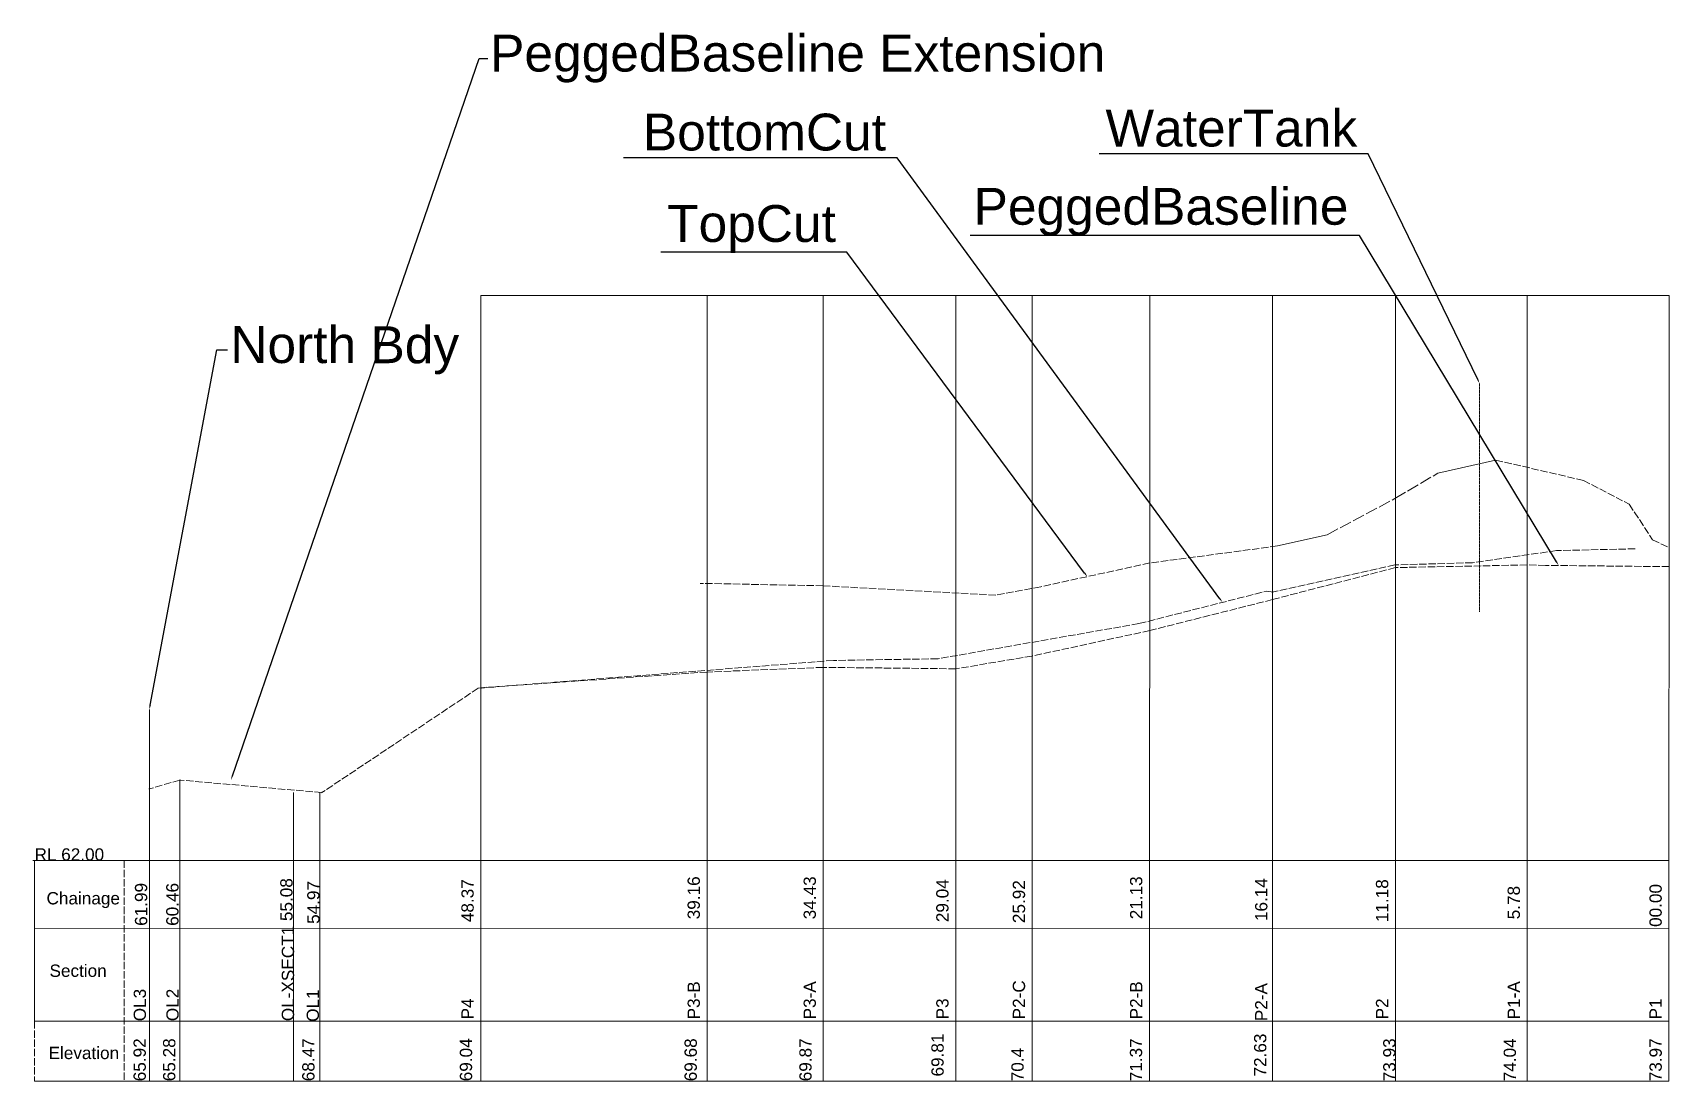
# Model space of a CAD drawing. Header units: millimetres. Extents: x -20594 to 247192, y 0 to 159211.
# Drawn here: x 34237 to 100869, y 115550 to 158244 of the extents above; entities that cross this region are included whole.
import ezdxf
from ezdxf import colors
from ezdxf.entities.mleader import LeaderData, LeaderLine
from ezdxf.math import Vec2, Vec3

# ---------------------------------------------------------------- set-up
doc = ezdxf.new("R2010")
doc.units = ezdxf.units.MM
doc.header["$PDMODE"] = 35
doc.header["$PDSIZE"] = 10
doc.linetypes.add('ACAD_ISO02W100', pattern=[15, 12, -3])
doc.linetypes.add('DASHED2', pattern=[0.3, 0.25, -0.05])
doc.layers.add('VIEWPORTS', color=7, linetype='Continuous')
doc.styles.add('MtXpl_arial_ttf_shx', font='arial.ttf.shx')
doc.styles.get("Standard").update_dxf_attribs({"font": 'arial.ttf'})

msp = doc.modelspace()

# ---------------------------------------------------------------- linework, layer by layer
at = {"color": 7, "linetype": 'Continuous', "lineweight": 0}
for p, q in [((100859.44, 147549.109), (52486.449, 147549.109)), ((61695.655, 147549.109), (61695.563, 115550.345)), ((66418.868, 147549.109), (66418.868, 115550.264)), ((71819.583, 147549.109), (71819.583, 115550.171)), ((74930.054, 147549.109), (74930.054, 115550.118)), ((79725.856, 147549.109), (79709.959, 115550.036)), ((84715.673, 147549.109), (84715.673, 115549.95)), ((89720.869, 147549.109), (89720.869, 115549.864)), ((95082.596, 147549.109), (95082.554, 115549.772)), ((100859.44, 147549.109), (100857.385, 115549.673)), ((91439.208, 140305.018), (93797.317, 140845.088)), ((84920.654, 137344.63), (86935.619, 137804.691)), ((100858.013, 124534.529), (34237.137, 124534.529)), ((100857.807, 121761.436), (34309.886, 121766.058))]:
    msp.add_line(p, q, dxfattribs=at)
at = {"lineweight": 0, "ltscale": 800}
for p, q in [((52486.449, 147549.109), (52486.449, 131573.876)), ((52486.449, 131573.876), (52486.174, 115550.503)), ((38986.449, 127454.529), (38986.449, 130691.754)), ((38986.449, 127454.529), (38986.245, 115550.735)), ((40232.449, 127814.529), (40232.238, 115550.714)), ((44854.169, 115550.634), (44854.169, 127304.529)), ((45931.21, 127304.529), (45931.21, 115550.616)), ((44854.31, 126173.732), (44854.127, 115550.634))]:
    msp.add_line(p, q, dxfattribs=at)
at = {"color": 7, "linetype": 'DASHED2', "lineweight": 0, "ltscale": 2000}
for p, q in [((89700.981, 139274.883), (91439.208, 140305.018)), ((86935.619, 137804.691), (89700.981, 139274.883))]:
    msp.add_line(p, q, dxfattribs=at)
at = {"linetype": 'ACAD_ISO02W100', "lineweight": 0, "ltscale": 1250}
msp.add_line((34309.886, 124534.529), (34309.886, 117997.265), dxfattribs=at)
at = {"color": 7, "linetype": 'Continuous', "lineweight": 0, "ltscale": 1000}
for p, q in [((100857.512, 117996.327), (34309.886, 117997.47)), ((100857.512, 115549.673), (34309.886, 115550.816))]:
    msp.add_line(p, q, dxfattribs=at)
at = {"color": 7, "linetype": 'ACAD_ISO02W100', "lineweight": 0, "ltscale": 25}
for points in [[(93797.317, 140845.088), (97369.984, 140014.98), (99239.229, 139044.853), (100189.353, 137594.663), (100859.44, 137281.622)], [(84920.654, 137344.63), (79725.856, 136654.54), (75275.28, 135684.413), (73450.406, 135344.369), (66418.936, 135724.419), (61415.797, 135824.432)], [(92861.394, 136664.541), (89701.107, 136574.53), (84751.787, 135474.386)], [(99478.44, 137231.348), (96278.841, 137154.606), (92861.394, 136664.541)], [(100859.44, 136504.521), (95833.653, 136554.527), (95082.596, 136574.53), (89720.869, 136464.515), (84715.673, 135164.345), (79725.856, 133904.18), (74930.054, 132864.044), (71819.583, 132343.976), (66418.868, 132403.984), (61695.655, 132213.959), (52486.449, 131573.876)], [(79276.22, 134184.217), (84458.717, 135504.39), (84751.312, 135470.308)], [(79276.22, 134184.217), (71096.045, 132754.03), (66840.961, 132685.574), (52377.409, 131553.873)], [(34309.886, 117996.327), (34309.886, 115549.673)]]:
    msp.add_lwpolyline(points, dxfattribs=at)
at = {"color": 6, "linetype": 'ACAD_ISO02W100', "lineweight": 0, "ltscale": 25}
msp.add_lwpolyline([(52377.409, 131553.873), (46009.449, 127304.529), (40232.449, 127814.529), (38986.449, 127454.529)], dxfattribs=at)
at = {"linetype": 'ACAD_ISO02W100', "lineweight": 0, "ltscale": 25}
msp.add_lwpolyline([(37963.187, 124534.529), (37963.033, 115550.753)], dxfattribs=at)
at = {"linetype": 'ACAD_ISO02W100', "lineweight": 0, "ltscale": 1250}
msp.add_point((100858.575, 136504.529), dxfattribs=at)
msp.add_point((100858.575, 136504.529), dxfattribs=at)
at = {"linetype": 'ACAD_ISO02W100', "lineweight": 0, "ltscale": 800}
for p in [(52486.449, 131562.405), (52486.449, 131562.405), (38986.449, 127454.529), (40232.449, 127814.529), (46009.449, 127304.529)]:
    msp.add_point(p, dxfattribs=at)
at = {"lineweight": 0, "ltscale": 800}
msp.add_point((52486.449, 131554.529), dxfattribs=at)
at = {"layer": 'VIEWPORTS', "color": 7, "linetype": 'ACAD_ISO02W100', "lineweight": 0}
msp.add_line((93147.161, 143963.97), (93147.161, 134658.542), dxfattribs=at)

# ---------------------------------------------------------------- texts
at = {"linetype": 'ACAD_ISO02W100', "lineweight": 0}
for s, p in [('RL 62.00', (34309.886, 124534.529)), ('Chainage', (34798.692, 122751.494)), ('Section', (34920.322, 119800.385)), ('Elevation', (34881.837, 116452.732))]:
    msp.add_text(s, height=500, dxfattribs=at).set_placement(p)
for s, p in [('                    61.99', (38898.563, 117997.399)), ('                    60.46', (40172.731, 117997.359)), ('                     55.08', (44815.076, 117997.298)), ('                     54.97', (45914.43, 117882.879)), ('P4                48.37', (52190.351, 118070.099)), ('P3-B             39.16', (61399.558, 118070.099)), ('P3-A             34.43', (66122.77, 118070.099)), ('P3                29.04', (71523.486, 118070.099)), ('P2-C            25.92', (74640.778, 118070.099)), ('P2-B             21.13', (79413.163, 118070.099)), ('P2-A             16.14', (84505.393, 117996.608)), ('P2                11.18', (89425.112, 118070.099)), ('P1-A             5.78', (94786.84, 118070.099)), ('P1               00.00', (100561.065, 118070.099)), ('OL-XSECT1', (44876.375, 117997.289)), ('OL3', (38846.75, 117992.585)), ('OL2', (40178.074, 117997.367)), ('OL1', (45889.941, 117970.623)), ('69.04', (52125.961, 115550.51)), (' 69.81', (71326, 115550.18)), (' 72.63', (84462.518, 115549.959)), ('74.04', (94627.056, 115549.78)), ('65.92', (38840.899, 115550.738)), ('65.28', (40043.295, 115550.717)), ('68.47', (45708.965, 115550.62)), ('69.68', (61275.118, 115550.352)), ('69.87', (65949.109, 115550.272)), ('70.4', (74582.769, 115550.124)), ('71.37', (79406.844, 115550.041)), ('73.93', (89720.869, 115549.864)), ('73.97', (100563.381, 115549.678))]:
    msp.add_text(s, height=500, rotation=90, dxfattribs=at).set_placement(p)

# ---------------------------------------------------------------- leaders
at = {"color": 7, "linetype": 'Continuous', "lineweight": 0, "ltscale": 1000}
ml = msp.add_multileader_mtext('Standard', dxfattribs=at)
ml.set_content('PeggedBaseline Extension', color=7, style='MtXpl_arial_ttf_shx')
ml.set_leader_properties()
ml.build(insert=Vec2(0, 0))
ml.multileader.update_dxf_attribs({"text_right_attachment_type": 6, "dogleg_length": 72, "arrow_head_size": 180.024})
ctx = ml.context
ctx.base_point, ctx.char_height, ctx.arrow_head_size, ctx.landing_gap_size, ctx.plane_origin = Vec3(52767.654, 157196.312), 1500.19619, 180.024, 90.012, Vec3(76051.194, 119265.005)
ctx.right_attachment = 6
notes = []
notes.append((ctx, [(0, (1, 1, 0), (52407.607, 157196.312), (1, 0), 360.047, [(0, [(42305.922, 127814.494)], 0, [])])]))
ctx.mtext.insert, ctx.mtext.flow_direction = Vec3(52857.666, 158163.867), 5
ml = msp.add_multileader_mtext('Standard', dxfattribs=at)
ml.set_content('BottomCut', color=7, style='MtXpl_arial_ttf_shx')
ml.set_leader_properties()
ml.build(insert=Vec2(0, 0))
ml.multileader.update_dxf_attribs({"text_right_attachment_type": 6, "dogleg_length": 72, "arrow_head_size": 180.024})
ctx = ml.context
ctx.base_point, ctx.char_height, ctx.arrow_head_size, ctx.landing_gap_size, ctx.plane_origin = Vec3(58987.074, 154186.179), 1500.1962, 180.024, 90.012, Vec3(106247.167, 132760.363)
ctx.right_attachment, ctx.text_align_type = 6, 2
notes.append((ctx, [(1, (1, 1, 0), (69427.826, 153148.833), (-1, 0), 360.047, [(0, [(82676.328, 135050.35)], 0, [])])]))
ctx.mtext.insert, ctx.mtext.alignment, ctx.mtext.flow_direction = Vec3(68977.767, 154949.069), 3, 5
ml = msp.add_multileader_mtext('Standard', dxfattribs=at)
ml.set_content('WaterTank', color=7, style='MtXpl_arial_ttf_shx')
ml.set_leader_properties()
ml.build(insert=Vec2(0, 0))
ml.multileader.update_dxf_attribs({"text_right_attachment_type": 6, "dogleg_length": 72, "arrow_head_size": 180.024})
ctx = ml.context
ctx.base_point, ctx.char_height, ctx.arrow_head_size, ctx.landing_gap_size, ctx.plane_origin = Vec3(77972.858, 154348.685), 1500.1962, 180.024, 90.012, Vec3(102587.134, 143528.775)
ctx.right_attachment, ctx.text_align_type = 6, 2
notes.append((ctx, [(1, (1, 1, 0), (88612.134, 153310.828), (-1, 0), 360.047, [(0, [(93147.161, 143963.97)], 0, [])])]))
ctx.mtext.insert, ctx.mtext.alignment, ctx.mtext.flow_direction = Vec3(88162.075, 155111.063), 3, 5
ml = msp.add_multileader_mtext('Standard', dxfattribs=at)
ml.set_content('PeggedBaseline', color=7, style='MtXpl_arial_ttf_shx')
ml.set_leader_properties()
ml.build(insert=Vec2(0, 0))
ml.multileader.update_dxf_attribs({"text_right_attachment_type": 6, "dogleg_length": 72, "arrow_head_size": 180.024})
ctx = ml.context
ctx.base_point, ctx.char_height, ctx.arrow_head_size, ctx.landing_gap_size, ctx.plane_origin = Vec3(72593.328, 150959.429), 1500.19619, 180.024, 90.012, Vec3(102864.986, 137894.255)
ctx.right_attachment, ctx.text_align_type = 6, 2
notes.append((ctx, [(1, (1, 1, 0), (88257.137, 149991.874), (-1, 0), 360.047, [(0, [(96367.1, 136549.219)], 0, [])])]))
ctx.mtext.insert, ctx.mtext.alignment, ctx.mtext.flow_direction = Vec3(87807.078, 151926.984), 3, 5
ml = msp.add_multileader_mtext('Standard', dxfattribs=at)
ml.set_content('TopCut', color=7, style='MtXpl_arial_ttf_shx')
ml.set_leader_properties()
ml.build(insert=Vec2(0, 0))
ml.multileader.update_dxf_attribs({"text_right_attachment_type": 6, "dogleg_length": 72, "arrow_head_size": 180.024})
ctx = ml.context
ctx.base_point, ctx.char_height, ctx.arrow_head_size, ctx.landing_gap_size, ctx.plane_origin = Vec3(60145.16, 150267.991), 1500.1962, 180.024, 90.012, Vec3(104015.539, 124868.392)
ctx.right_attachment, ctx.text_align_type = 6, 2
notes.append((ctx, [(1, (1, 1, 0), (67388.017, 149309.646), (-1, 0), 360.047, [(0, [(77173.191, 136098.116)], 0, [])])]))
ctx.mtext.insert, ctx.mtext.alignment, ctx.mtext.flow_direction = Vec3(66937.958, 151226.336), 3, 5
ml = msp.add_multileader_mtext('Standard', dxfattribs=at)
ml.set_content('North Bdy', color=7, style='MtXpl_arial_ttf_shx')
ml.set_leader_properties()
ml.build(insert=Vec2(0, 0))
ml.multileader.update_dxf_attribs({"text_right_attachment_type": 6, "dogleg_length": 360.047, "arrow_head_size": 180.024})
ctx = ml.context
ctx.base_point, ctx.char_height, ctx.arrow_head_size, ctx.landing_gap_size, ctx.plane_origin, ctx.plane_x_axis, ctx.plane_y_axis = Vec3(42164.302, 145327.136, -78920.321), 1500.1962, 180.024, 90.012, Vec3(64538.744, 134564.845, -78920.321), Vec3(0.999998987, -0.001423158), Vec3(0.001423158, 0.999998987)
ctx.right_attachment, ctx.text_align_type = 6, 2
notes.append((ctx, [(1, (1, 1, 0), (41732.097, 145327.751, -78920.321), (0.999998987, -0.001423158), 432.206, [(0, [(38986.449, 130691.754, -78920.321)], 0, [])])]))
ctx.mtext.insert, ctx.mtext.text_direction, ctx.mtext.rotation, ctx.mtext.alignment, ctx.mtext.flow_direction = Vec3(51599.677, 146284.334, -78920.321), Vec3(0.999998987, -0.001423158), 6.281762148, 3, 5
for ctx, leaders in notes:
    for number, flags, end, landing, length, lines in leaders:
        leader = LeaderData()
        leader.index, (leader.has_last_leader_line, leader.has_dogleg_vector, leader.attachment_direction) = number, flags
        leader.last_leader_point, leader.dogleg_vector, leader.dogleg_length = Vec3(end), Vec3(landing), length
        for number, points, colour, breaks in lines:
            line = LeaderLine()
            line.index, line.vertices, line.color, line.breaks = number, Vec3.list(points), colors.encode_raw_color(colour), breaks
            leader.lines.append(line)
        ctx.leaders.append(leader)

doc.saveas('drawing.dxf')
